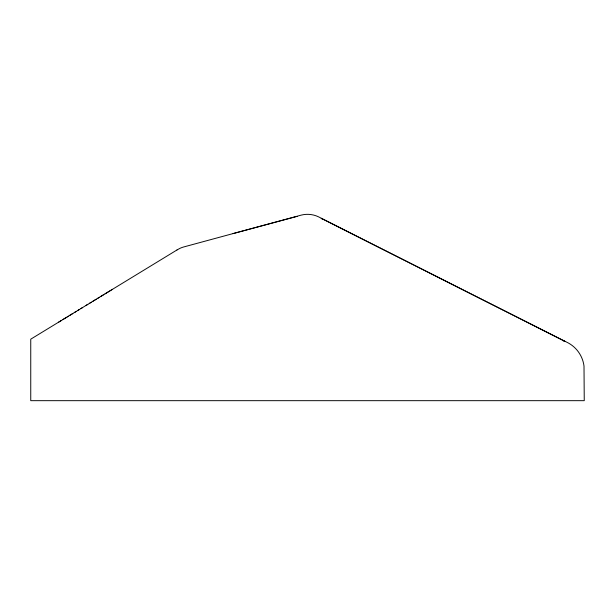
<?xml version="1.0" encoding="UTF-8"?>
<svg xmlns="http://www.w3.org/2000/svg" width="615" height="615" viewBox="0 0 615 615"><rect width="100%" height="100%" fill="white"/><g stroke="black" fill="none" stroke-linecap="round" stroke-linejoin="round"><path stroke-width="0.92" d="M61.062 320.676L59.778 321.461M65.928 317.709L62.73 319.654M69.833 315.326L72.77 313.535M74.315 312.589L75.914 311.621M80.911 308.569L82.633 307.523M89.567 303.287L91.289 302.242M92.98 301.204L96.286 299.19M100.929 296.361L103.743 294.647M105.042 293.847L108.486 291.748M111.138 290.126L112.422 289.35M59.294 321.753L58.425 322.283M67.158 316.963L68.457 316.164M77.552 310.621L79.22 309.606M86.1 305.401L87.837 304.348M97.885 298.214L99.43 297.276M109.47 291.149L110.354 290.611M233.077 233.585L297.191 216.365M322.498 219.201A25.507 25.507 0 0 0 321.168 218.302L564.816 341.333A30.75 30.75 0 0 0 563.002 340.679M176.974 249.974L30.75 339.173L30.75 400.673L584.25 400.673L584.004 366.071A30.75 30.75 0 0 0 566.6 342.101L318.37 216.757A25.507 25.507 0 0 0 301.15 215.135L184.3 246.8A25.476 25.476 0 0 0 179.78 248.429L176.974 249.974"/></g></svg>
